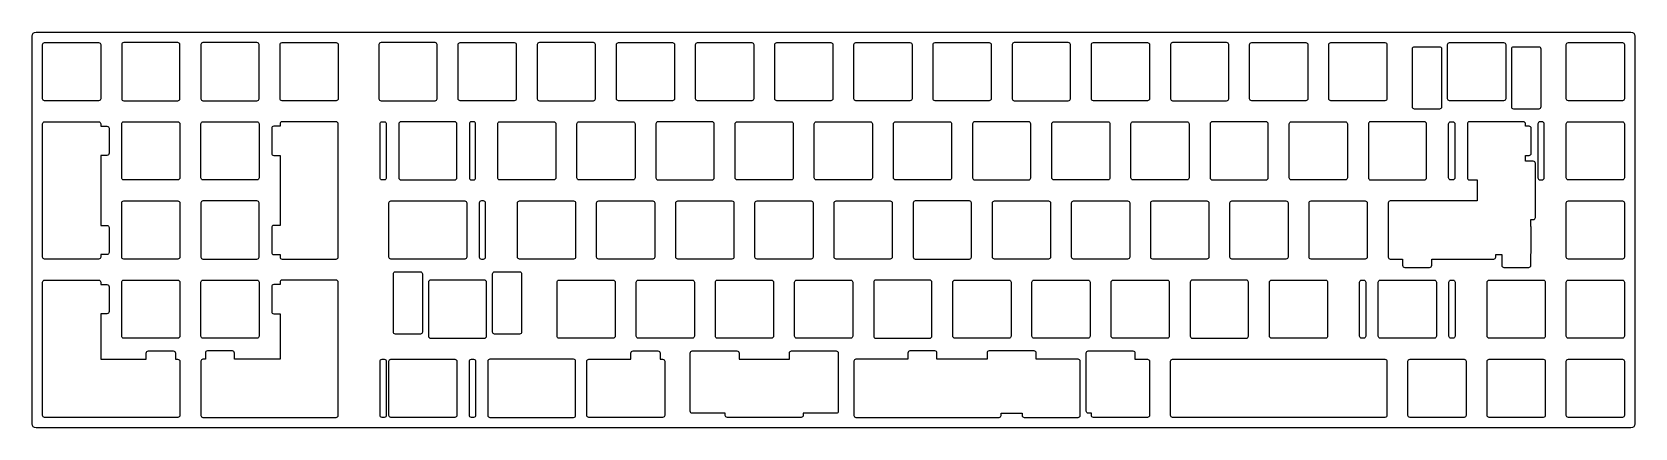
# Model space of a CAD drawing. Header units: millimetres. Extents: x 0 to 386, y -95 to 0.
import ezdxf

# ---------------------------------------------------------------- set-up
doc = ezdxf.new("R2010")
doc.units = ezdxf.units.MM
doc.layers.get('0').update_dxf_attribs({"linetype": 'CONTINUOUS'})

msp = doc.modelspace()

# ---------------------------------------------------------------- linework, layer by layer
for points in [[(385.7625, -1), (385.7625, -94.25, -0.414213562), (384.7625, -95.25), (1, -95.25, -0.414213562), (0, -94.25), (0, -1, -0.414213562), (1, 0), (384.7625, 0, -0.414213562)], [(2.525, -3.025, -0.414213562), (3.025, -2.525), (16.025, -2.525, -0.414213562), (16.525, -3.025), (16.525, -16.025, -0.414213562), (16.025, -16.525), (3.025, -16.525, -0.414213562), (2.525, -16.025)], [(35.075, -2.525), (22.075, -2.525, 0.414213562), (21.575, -3.025), (21.575, -16.025, 0.414213562), (22.075, -16.525), (35.075, -16.525, 0.414213562), (35.575, -16.025), (35.575, -3.025, 0.414213562)], [(54.625, -16.025), (54.625, -3.025, 0.414213562), (54.125, -2.525), (41.125, -2.525, 0.414213562), (40.625, -3.025), (40.625, -16.025, 0.414213562), (41.125, -16.525), (54.125, -16.525, 0.414213562)], [(73.175, -2.525, -0.414213562), (73.675, -3.025), (73.675, -16.025, -0.414213562), (73.175, -16.525), (60.175, -16.525, -0.414213562), (59.675, -16.025), (59.675, -3.025, -0.414213562), (60.175, -2.525)], [(96.9875, -2.525), (83.9875, -2.525, 0.414213562), (83.4875, -3.025), (83.4875, -16.025, 0.414213562), (83.9875, -16.525), (96.9875, -16.525, 0.414213562), (97.4875, -16.025), (97.4875, -3.025, 0.414213562)], [(102.5375, -16.025), (102.5375, -3.025, -0.414213562), (103.0375, -2.525), (116.0375, -2.525, -0.414213562), (116.5375, -3.025), (116.5375, -16.025, -0.414213562), (116.0375, -16.525), (103.0375, -16.525, -0.414213562)], [(135.5875, -16.025), (135.5875, -3.025, 0.414213562), (135.0875, -2.525), (122.0875, -2.525, 0.414213562), (121.5875, -3.025), (121.5875, -16.025, 0.414213562), (122.0875, -16.525), (135.0875, -16.525, 0.414213562)], [(140.6375, -3.025, -0.414213562), (141.1375, -2.525), (154.1375, -2.525, -0.414213562), (154.6375, -3.025), (154.6375, -16.025, -0.414213562), (154.1375, -16.525), (141.1375, -16.525, -0.414213562), (140.6375, -16.025)], [(159.6875, -16.025), (159.6875, -3.025, -0.414213562), (160.1875, -2.525), (173.1875, -2.525, -0.414213562), (173.6875, -3.025), (173.6875, -16.025, -0.414213562), (173.1875, -16.525), (160.1875, -16.525, -0.414213562)], [(192.7375, -16.025, -0.414213562), (192.2375, -16.525), (179.2375, -16.525, -0.414213562), (178.7375, -16.025), (178.7375, -3.025, -0.414213562), (179.2375, -2.525), (192.2375, -2.525, -0.414213562), (192.7375, -3.025)], [(211.2875, -16.525), (198.2875, -16.525, -0.414213562), (197.7875, -16.025), (197.7875, -3.025, -0.414213562), (198.2875, -2.525), (211.2875, -2.525, -0.414213562), (211.7875, -3.025), (211.7875, -16.025, -0.414213562)], [(230.3375, -16.525), (217.3375, -16.525, -0.414213562), (216.8375, -16.025), (216.8375, -3.025, -0.414213562), (217.3375, -2.525), (230.3375, -2.525, -0.414213562), (230.8375, -3.025), (230.8375, -16.025, -0.414213562)], [(249.8875, -16.025), (249.8875, -3.025, 0.414213562), (249.3875, -2.525), (236.3875, -2.525, 0.414213562), (235.8875, -3.025), (235.8875, -16.025, 0.414213562), (236.3875, -16.525), (249.3875, -16.525, 0.414213562)], [(254.9375, -3.025, -0.414213562), (255.4375, -2.525), (268.4375, -2.525, -0.414213562), (268.9375, -3.025), (268.9375, -16.025, -0.414213562), (268.4375, -16.525), (255.4375, -16.525, -0.414213562), (254.9375, -16.025)], [(287.4875, -2.525), (274.4875, -2.525, 0.414213562), (273.9875, -3.025), (273.9875, -16.025, 0.414213562), (274.4875, -16.525), (287.4875, -16.525, 0.414213562), (287.9875, -16.025), (287.9875, -3.025, 0.414213562)], [(306.5375, -16.525), (293.5375, -16.525, -0.414213562), (293.0375, -16.025), (293.0375, -3.025, -0.414213562), (293.5375, -2.525), (306.5375, -2.525, -0.414213562), (307.0375, -3.025), (307.0375, -16.025, -0.414213562)], [(325.5875, -2.525, -0.414213562), (326.0875, -3.025), (326.0875, -16.025, -0.414213562), (325.5875, -16.525), (312.5875, -16.525, -0.414213562), (312.0875, -16.025), (312.0875, -3.025, -0.414213562), (312.5875, -2.525)], [(332.7245, -18.525, -0.414213562), (332.2245, -18.025), (332.2245, -4.025, -0.414213562), (332.7245, -3.525), (338.7245, -3.525, -0.414213562), (339.2245, -4.025), (339.2245, -18.025, -0.414213562), (338.7245, -18.525)], [(340.6625, -16.025), (340.6625, -3.025, -0.414213562), (341.1625, -2.525), (354.1625, -2.525, -0.414213562), (354.6625, -3.025), (354.6625, -16.025, -0.414213562), (354.1625, -16.525), (341.1625, -16.525, -0.414213562)], [(363.1005, -18.025, -0.414213562), (362.6005, -18.525), (356.6005, -18.525, -0.414213562), (356.1005, -18.025), (356.1005, -4.025, -0.414213562), (356.6005, -3.525), (362.6005, -3.525, -0.414213562), (363.1005, -4.025)], [(382.7375, -16.525), (369.7375, -16.525, -0.414213562), (369.2375, -16.025), (369.2375, -3.025, -0.414213562), (369.7375, -2.525), (382.7375, -2.525, -0.414213562), (383.2375, -3.025), (383.2375, -16.025, -0.414213562)], [(16.025, -21.575, -0.414213562), (16.525, -22.075), (16.525, -22.662), (18.025, -22.662, -0.414213562), (18.525, -23.162), (18.525, -29.162, -0.414213562), (18.025, -29.662), (16.525, -29.662), (16.525, -46.538), (18.025, -46.538, -0.414213562), (18.525, -47.038), (18.525, -53.038, -0.414213562), (18.025, -53.538), (16.525, -53.538), (16.525, -54.125, -0.414213562), (16.025, -54.625), (3.025, -54.625, -0.414213562), (2.525, -54.125), (2.525, -22.075, -0.414213562), (3.025, -21.575)], [(22.075, -35.575, -0.414213562), (21.575, -35.075), (21.575, -22.075, -0.414213562), (22.075, -21.575), (35.075, -21.575, -0.414213562), (35.575, -22.075), (35.575, -35.075, -0.414213562), (35.075, -35.575)], [(40.625, -35.075), (40.625, -22.075, -0.414213562), (41.125, -21.575), (54.125, -21.575, -0.414213562), (54.625, -22.075), (54.625, -35.075, -0.414213562), (54.125, -35.575), (41.125, -35.575, -0.414213562)], [(73.175, -21.575), (60.175, -21.575, 0.414213562), (59.675, -22.075), (59.675, -22.662), (58.175, -22.662, 0.414213562), (57.675, -23.162), (57.675, -29.162, 0.414213562), (58.175, -29.662), (59.675, -29.662), (59.675, -46.538), (58.175, -46.538, 0.414213562), (57.675, -47.038), (57.675, -53.038, 0.414213562), (58.175, -53.538), (59.675, -53.538), (59.675, -54.125, 0.414213562), (60.175, -54.625), (73.175, -54.625, 0.414213562), (73.675, -54.125), (73.675, -22.075, 0.414213562)], [(84.25, -35.575, -0.414213562), (83.75, -35.075), (83.75, -22.075, -0.414213562), (84.25, -21.575), (84.75, -21.575, -0.414213562), (85.25, -22.075), (85.25, -35.075, -0.414213562), (84.75, -35.575)], [(101.75, -21.575), (88.75, -21.575, 0.414213562), (88.25, -22.075), (88.25, -35.075, 0.414213562), (88.75, -35.575), (101.75, -35.575, 0.414213562), (102.25, -35.075), (102.25, -22.075, 0.414213562)], [(106.75, -35.075), (106.75, -22.075, 0.414213562), (106.25, -21.575), (105.75, -21.575, 0.414213562), (105.25, -22.075), (105.25, -35.075, 0.414213562), (105.75, -35.575), (106.25, -35.575, 0.414213562)], [(125.5625, -35.575), (112.5625, -35.575, -0.414213562), (112.0625, -35.075), (112.0625, -22.075, -0.414213562), (112.5625, -21.575), (125.5625, -21.575, -0.414213562), (126.0625, -22.075), (126.0625, -35.075, -0.414213562)], [(131.1125, -22.075, -0.414213562), (131.6125, -21.575), (144.6125, -21.575, -0.414213562), (145.1125, -22.075), (145.1125, -35.075, -0.414213562), (144.6125, -35.575), (131.6125, -35.575, -0.414213562), (131.1125, -35.075)], [(164.1625, -35.075), (164.1625, -22.075, 0.414213562), (163.6625, -21.575), (150.6625, -21.575, 0.414213562), (150.1625, -22.075), (150.1625, -35.075, 0.414213562), (150.6625, -35.575), (163.6625, -35.575, 0.414213562)], [(182.7125, -35.575), (169.7125, -35.575, -0.414213562), (169.2125, -35.075), (169.2125, -22.075, -0.414213562), (169.7125, -21.575), (182.7125, -21.575, -0.414213562), (183.2125, -22.075), (183.2125, -35.075, -0.414213562)], [(188.2625, -35.075), (188.2625, -22.075, -0.414213562), (188.7625, -21.575), (201.7625, -21.575, -0.414213562), (202.2625, -22.075), (202.2625, -35.075, -0.414213562), (201.7625, -35.575), (188.7625, -35.575, -0.414213562)], [(207.8125, -35.575, -0.414213562), (207.3125, -35.075), (207.3125, -22.075, -0.414213562), (207.8125, -21.575), (220.8125, -21.575, -0.414213562), (221.3125, -22.075), (221.3125, -35.075, -0.414213562), (220.8125, -35.575)], [(240.3625, -35.075), (240.3625, -22.075, 0.414213562), (239.8625, -21.575), (226.8625, -21.575, 0.414213562), (226.3625, -22.075), (226.3625, -35.075, 0.414213562), (226.8625, -35.575), (239.8625, -35.575, 0.414213562)], [(245.9125, -35.575, -0.414213562), (245.4125, -35.075), (245.4125, -22.075, -0.414213562), (245.9125, -21.575), (258.9125, -21.575, -0.414213562), (259.4125, -22.075), (259.4125, -35.075, -0.414213562), (258.9125, -35.575)], [(277.9625, -21.575, -0.414213562), (278.4625, -22.075), (278.4625, -35.075, -0.414213562), (277.9625, -35.575), (264.9625, -35.575, -0.414213562), (264.4625, -35.075), (264.4625, -22.075, -0.414213562), (264.9625, -21.575)], [(297.5125, -35.075), (297.5125, -22.075, 0.414213562), (297.0125, -21.575), (284.0125, -21.575, 0.414213562), (283.5125, -22.075), (283.5125, -35.075, 0.414213562), (284.0125, -35.575), (297.0125, -35.575, 0.414213562)], [(303.0625, -35.575, -0.414213562), (302.5625, -35.075), (302.5625, -22.075, -0.414213562), (303.0625, -21.575), (316.0625, -21.575, -0.414213562), (316.5625, -22.075), (316.5625, -35.075, -0.414213562), (316.0625, -35.575)], [(335.6125, -35.075), (335.6125, -22.075, 0.414213562), (335.1125, -21.575), (322.1125, -21.575, 0.414213562), (321.6125, -22.075), (321.6125, -35.075, 0.414213562), (322.1125, -35.575), (335.1125, -35.575, 0.414213562)], [(358.925, -21.575), (345.925, -21.575, 0.414213562), (345.425, -22.075), (345.425, -35.075, 0.414213562), (345.925, -35.575), (347.80625, -35.575), (347.80625, -40.625), (326.875, -40.625, 0.414213562), (326.375, -41.125), (326.375, -54.125, 0.414213562), (326.875, -54.625), (329.84325, -54.625), (329.84325, -56.125, 0.414213562), (330.34325, -56.625), (336.34325, -56.625, 0.414213562), (336.84325, -56.125), (336.84325, -54.625), (351.78125, -54.625, 0.414213562), (352.28125, -54.125), (352.28125, -53.538), (353.71925, -53.538), (353.71925, -56.125, 0.414213562), (354.21925, -56.625), (360.21925, -56.625, 0.414213562), (360.71925, -56.125), (360.71925, -53.31984, 0.150834091), (360.80625, -53.038), (360.80625, -47.038, 0.150834091), (360.71925, -46.75616), (360.71925, -45.1), (361.30625, -45.1, 0.414213562), (361.80625, -44.6), (361.80625, -31.6, 0.414213562), (361.30625, -31.1), (359.425, -31.1), (359.425, -29.662), (360.30625, -29.662, 0.414213562), (360.80625, -29.162), (360.80625, -23.162, 0.414213562), (360.30625, -22.662), (359.425, -22.662), (359.425, -22.075, 0.414213562)], [(341.925, -35.575), (341.425, -35.575, -0.414213562), (340.925, -35.075), (340.925, -22.075, -0.414213562), (341.425, -21.575), (341.925, -21.575, -0.414213562), (342.425, -22.075), (342.425, -35.075, -0.414213562)], [(363.925, -35.075), (363.925, -22.075, 0.414213562), (363.425, -21.575), (362.925, -21.575, 0.414213562), (362.425, -22.075), (362.425, -35.075, 0.414213562), (362.925, -35.575), (363.425, -35.575, 0.414213562)], [(369.2375, -22.075, -0.414213562), (369.7375, -21.575), (382.7375, -21.575, -0.414213562), (383.2375, -22.075), (383.2375, -35.075, -0.414213562), (382.7375, -35.575), (369.7375, -35.575, -0.414213562), (369.2375, -35.075)], [(35.075, -40.625, -0.414213562), (35.575, -41.125), (35.575, -54.125, -0.414213562), (35.075, -54.625), (22.075, -54.625, -0.414213562), (21.575, -54.125), (21.575, -41.125, -0.414213562), (22.075, -40.625)], [(54.625, -54.125), (54.625, -41.125, 0.414213562), (54.125, -40.625), (41.125, -40.625, 0.414213562), (40.625, -41.125), (40.625, -54.125, 0.414213562), (41.125, -54.625), (54.125, -54.625, 0.414213562)], [(104.1305, -40.625, -0.414213562), (104.6305, -41.125), (104.6305, -54.125, -0.414213562), (104.1305, -54.625), (86.368, -54.625, -0.414213562), (85.868, -54.125), (85.868, -41.125, -0.414213562), (86.368, -40.625)], [(108.6305, -40.625), (108.1305, -40.625, 0.414213562), (107.6305, -41.125), (107.6305, -54.125, 0.414213562), (108.1305, -54.625), (108.6305, -54.625, 0.414213562), (109.1305, -54.125), (109.1305, -41.125, 0.414213562)], [(130.325, -54.625), (117.325, -54.625, -0.414213562), (116.825, -54.125), (116.825, -41.125, -0.414213562), (117.325, -40.625), (130.325, -40.625, -0.414213562), (130.825, -41.125), (130.825, -54.125, -0.414213562)], [(149.375, -54.625), (136.375, -54.625, -0.414213562), (135.875, -54.125), (135.875, -41.125, -0.414213562), (136.375, -40.625), (149.375, -40.625, -0.414213562), (149.875, -41.125), (149.875, -54.125, -0.414213562)], [(168.925, -54.125, -0.414213562), (168.425, -54.625), (155.425, -54.625, -0.414213562), (154.925, -54.125), (154.925, -41.125, -0.414213562), (155.425, -40.625), (168.425, -40.625, -0.414213562), (168.925, -41.125)], [(187.975, -54.125, -0.414213562), (187.475, -54.625), (174.475, -54.625, -0.414213562), (173.975, -54.125), (173.975, -41.125, -0.414213562), (174.475, -40.625), (187.475, -40.625, -0.414213562), (187.975, -41.125)], [(193.525, -54.625, -0.414213562), (193.025, -54.125), (193.025, -41.125, -0.414213562), (193.525, -40.625), (206.525, -40.625, -0.414213562), (207.025, -41.125), (207.025, -54.125, -0.414213562), (206.525, -54.625)], [(225.575, -40.625), (212.575, -40.625, 0.414213562), (212.075, -41.125), (212.075, -54.125, 0.414213562), (212.575, -54.625), (225.575, -54.625, 0.414213562), (226.075, -54.125), (226.075, -41.125, 0.414213562)], [(244.625, -54.625), (231.625, -54.625, -0.414213562), (231.125, -54.125), (231.125, -41.125, -0.414213562), (231.625, -40.625), (244.625, -40.625, -0.414213562), (245.125, -41.125), (245.125, -54.125, -0.414213562)], [(264.175, -54.125, -0.414213562), (263.675, -54.625), (250.675, -54.625, -0.414213562), (250.175, -54.125), (250.175, -41.125, -0.414213562), (250.675, -40.625), (263.675, -40.625, -0.414213562), (264.175, -41.125)], [(283.225, -54.125, -0.414213562), (282.725, -54.625), (269.725, -54.625, -0.414213562), (269.225, -54.125), (269.225, -41.125, -0.414213562), (269.725, -40.625), (282.725, -40.625, -0.414213562), (283.225, -41.125)], [(288.775, -54.625, -0.414213562), (288.275, -54.125), (288.275, -41.125, -0.414213562), (288.775, -40.625), (301.775, -40.625, -0.414213562), (302.275, -41.125), (302.275, -54.125, -0.414213562), (301.775, -54.625)], [(307.325, -54.125), (307.325, -41.125, -0.414213562), (307.825, -40.625), (320.825, -40.625, -0.414213562), (321.325, -41.125), (321.325, -54.125, -0.414213562), (320.825, -54.625), (307.825, -54.625, -0.414213562)], [(369.2375, -41.125, -0.414213562), (369.7375, -40.625), (382.7375, -40.625, -0.414213562), (383.2375, -41.125), (383.2375, -54.125, -0.414213562), (382.7375, -54.625), (369.7375, -54.625, -0.414213562), (369.2375, -54.125)], [(93.45575, -57.675, -0.414213562), (93.95575, -58.175), (93.95575, -72.175, -0.414213562), (93.45575, -72.675), (87.45575, -72.675, -0.414213562), (86.95575, -72.175), (86.95575, -58.175, -0.414213562), (87.45575, -57.675)], [(117.33175, -72.675), (111.33175, -72.675, -0.414213562), (110.83175, -72.175), (110.83175, -58.175, -0.414213562), (111.33175, -57.675), (117.33175, -57.675, -0.414213562), (117.83175, -58.175), (117.83175, -72.175, -0.414213562)], [(16.025, -59.675, -0.414213562), (16.525, -60.175), (16.525, -60.762), (18.025, -60.762, -0.414213562), (18.525, -61.262), (18.525, -67.262, -0.414213562), (18.025, -67.762), (16.525, -67.762), (16.525, -78.7268), (27.488, -78.7268), (27.488, -77.225, -0.414213562), (27.988, -76.725), (33.988, -76.725, -0.414213562), (34.488, -77.225), (34.488, -78.7268), (35.03266, -78.7268, -0.4392701), (35.575, -79.225), (35.575, -92.225, -0.414213562), (35.075, -92.725), (3.025, -92.725, -0.414213562), (2.525, -92.225), (2.525, -60.175, -0.414213562), (3.025, -59.675)], [(22.075, -73.675, -0.414213562), (21.575, -73.175), (21.575, -60.175, -0.414213562), (22.075, -59.675), (35.075, -59.675, -0.414213562), (35.575, -60.175), (35.575, -73.175, -0.414213562), (35.075, -73.675)], [(40.625, -73.175), (40.625, -60.175, -0.414213562), (41.125, -59.675), (54.125, -59.675, -0.414213562), (54.625, -60.175), (54.625, -73.175, -0.414213562), (54.125, -73.675), (41.125, -73.675, -0.414213562)], [(73.175, -59.675), (60.175, -59.675, 0.414213562), (59.675, -60.175), (59.675, -60.762), (58.175, -60.762, 0.414213562), (57.675, -61.262), (57.675, -67.262, 0.414213562), (58.175, -67.762), (59.675, -67.762), (59.675, -78.725), (48.712, -78.725), (48.712, -77.225, 0.414213562), (48.212, -76.725), (42.212, -76.725, 0.414213562), (41.712, -77.225), (41.712, -78.725), (41.125, -78.725, 0.414213562), (40.625, -79.225), (40.625, -92.225, 0.414213562), (41.125, -92.725), (73.175, -92.725, 0.414213562), (73.675, -92.225), (73.675, -60.175, 0.414213562)], [(108.89375, -59.675), (95.89375, -59.675, 0.414213562), (95.39375, -60.175), (95.39375, -73.175, 0.414213562), (95.89375, -73.675), (108.89375, -73.675, 0.414213562), (109.39375, -73.175), (109.39375, -60.175, 0.414213562)], [(126.85, -73.675, -0.414213562), (126.35, -73.175), (126.35, -60.175, -0.414213562), (126.85, -59.675), (139.85, -59.675, -0.414213562), (140.35, -60.175), (140.35, -73.175, -0.414213562), (139.85, -73.675)], [(158.9, -73.675), (145.9, -73.675, -0.414213562), (145.4, -73.175), (145.4, -60.175, -0.414213562), (145.9, -59.675), (158.9, -59.675, -0.414213562), (159.4, -60.175), (159.4, -73.175, -0.414213562)], [(164.45, -60.175, -0.414213562), (164.95, -59.675), (177.95, -59.675, -0.414213562), (178.45, -60.175), (178.45, -73.175, -0.414213562), (177.95, -73.675), (164.95, -73.675, -0.414213562), (164.45, -73.175)], [(183.5, -73.175), (183.5, -60.175, -0.414213562), (184, -59.675), (197, -59.675, -0.414213562), (197.5, -60.175), (197.5, -73.175, -0.414213562), (197, -73.675), (184, -73.675, -0.414213562)], [(216.05, -59.675), (203.05, -59.675, 0.414213562), (202.55, -60.175), (202.55, -73.175, 0.414213562), (203.05, -73.675), (216.05, -73.675, 0.414213562), (216.55, -73.175), (216.55, -60.175, 0.414213562)], [(222.1, -73.675, -0.414213562), (221.6, -73.175), (221.6, -60.175, -0.414213562), (222.1, -59.675), (235.1, -59.675, -0.414213562), (235.6, -60.175), (235.6, -73.175, -0.414213562), (235.1, -73.675)], [(241.15, -73.675, -0.414213562), (240.65, -73.175), (240.65, -60.175, -0.414213562), (241.15, -59.675), (254.15, -59.675, -0.414213562), (254.65, -60.175), (254.65, -73.175, -0.414213562), (254.15, -73.675)], [(259.7, -73.175), (259.7, -60.175, -0.414213562), (260.2, -59.675), (273.2, -59.675, -0.414213562), (273.7, -60.175), (273.7, -73.175, -0.414213562), (273.2, -73.675), (260.2, -73.675, -0.414213562)], [(292.25, -59.675), (279.25, -59.675, 0.414213562), (278.75, -60.175), (278.75, -73.175, 0.414213562), (279.25, -73.675), (292.25, -73.675, 0.414213562), (292.75, -73.175), (292.75, -60.175, 0.414213562)], [(297.8, -73.175), (297.8, -60.175, -0.414213562), (298.3, -59.675), (311.3, -59.675, -0.414213562), (311.8, -60.175), (311.8, -73.175, -0.414213562), (311.3, -73.675), (298.3, -73.675, -0.414213562)], [(319.49375, -60.175, -0.414213562), (319.99375, -59.675), (320.49375, -59.675, -0.414213562), (320.99375, -60.175), (320.99375, -73.175, -0.414213562), (320.49375, -73.675), (319.99375, -73.675, -0.414213562), (319.49375, -73.175)], [(323.99375, -60.175, -0.414213562), (324.49375, -59.675), (337.49375, -59.675, -0.414213562), (337.99375, -60.175), (337.99375, -73.175, -0.414213562), (337.49375, -73.675), (324.49375, -73.675, -0.414213562), (323.99375, -73.175)], [(340.99375, -60.175, -0.414213562), (341.49375, -59.675), (341.99375, -59.675, -0.414213562), (342.49375, -60.175), (342.49375, -73.175, -0.414213562), (341.99375, -73.675), (341.49375, -73.675, -0.414213562), (340.99375, -73.175)], [(350.1875, -60.175, -0.414213562), (350.6875, -59.675), (363.6875, -59.675, -0.414213562), (364.1875, -60.175), (364.1875, -73.175, -0.414213562), (363.6875, -73.675), (350.6875, -73.675, -0.414213562), (350.1875, -73.175)], [(382.7375, -73.675), (369.7375, -73.675, -0.414213562), (369.2375, -73.175), (369.2375, -60.175, -0.414213562), (369.7375, -59.675), (382.7375, -59.675, -0.414213562), (383.2375, -60.175), (383.2375, -73.175, -0.414213562)], [(152.25625, -92.225, -0.414213562), (151.75625, -92.725), (133.99375, -92.725, -0.414213562), (133.49375, -92.225), (133.49375, -79.225, -0.414213562), (133.99375, -78.725), (144.1375, -78.725), (144.1375, -77.225, -0.414213562), (144.6375, -76.725), (150.6375, -76.725, -0.414213562), (151.1375, -77.225), (151.1375, -78.725), (151.75625, -78.725, -0.414213562), (152.25625, -79.225)], [(158.39325, -77.225, -0.414213562), (158.89325, -76.725), (169.65575, -76.725, -0.414213562), (170.15575, -77.225), (170.15575, -78.725), (182.26925, -78.725), (182.26925, -77.225, -0.414213562), (182.76925, -76.725), (193.52384, -76.725, -0.352921892), (194.03175, -77.23364), (194.03175, -91.225, -0.414213562), (193.53175, -91.725), (185.59375, -91.725), (185.59375, -92.225, -0.414213562), (185.09375, -92.725), (167.33125, -92.725, -0.414213562), (166.83125, -92.225), (166.83125, -91.725), (158.89325, -91.725, -0.414213562), (158.39325, -91.225)], [(233.21875, -91.725), (238.26875, -91.725), (238.26875, -92.225, 0.414213562), (238.76875, -92.725), (251.76875, -92.725, 0.414213562), (252.26875, -92.225), (252.26875, -79.225, 0.414213562), (251.76875, -78.725), (241.65675, -78.725), (241.65675, -77.225, 0.414213562), (241.15675, -76.725), (230.33075, -76.725, 0.414213562), (229.83075, -77.225), (229.83075, -78.725), (217.78075, -78.725), (217.78075, -77.225, 0.414213562), (217.28075, -76.725), (211.28075, -76.725, 0.414213562), (210.78075, -77.225), (210.78075, -78.725), (198.2875, -78.725, 0.414213562), (197.7875, -79.225), (197.7875, -92.225, 0.414213562), (198.2875, -92.725), (232.71875, -92.725, 0.414213562), (233.21875, -92.225)], [(264.93125, -76.725, -0.414213562), (265.43125, -77.225), (265.43125, -78.725), (268.4375, -78.725, -0.414213562), (268.9375, -79.225), (268.9375, -92.225, -0.414213562), (268.4375, -92.725), (255.4375, -92.725, -0.414213562), (254.9375, -92.225), (254.9375, -91.725), (254.20675, -91.725, -0.43990224), (253.70864, -91.1816), (253.70864, -77.1816, -0.388983186), (254.20675, -76.725)], [(84.75, -78.725, -0.414213562), (85.25, -79.225), (85.25, -92.225, -0.414213562), (84.75, -92.725), (84.25, -92.725, -0.414213562), (83.75, -92.225), (83.75, -79.225, -0.414213562), (84.25, -78.725)], [(102.25, -92.225, -0.414213562), (101.75, -92.725), (86.36875, -92.725, -0.414213562), (85.86875, -92.225), (85.86875, -79.225, -0.414213562), (86.36875, -78.725), (101.75, -78.725, -0.414213562), (102.25, -79.225)], [(106.75, -92.225, -0.414213562), (106.25, -92.725), (105.75, -92.725, -0.414213562), (105.25, -92.225), (105.25, -79.225, -0.414213562), (105.75, -78.725), (106.25, -78.725, -0.414213562), (106.75, -79.225)], [(130.825, -92.225), (130.825, -79.225, 0.414213562), (130.325, -78.725), (110.18125, -78.725, 0.414213562), (109.68125, -79.225), (109.68125, -92.225, 0.414213562), (110.18125, -92.725), (130.325, -92.725, 0.414213562)], [(326.0875, -92.225, -0.414213562), (325.5875, -92.725), (274.4875, -92.725, -0.414213562), (273.9875, -92.225), (273.9875, -79.225, -0.414213562), (274.4875, -78.725), (287.4875, -78.725), (325.5875, -78.725, -0.414213562), (326.0875, -79.225)], [(331.6375, -92.725, -0.414213562), (331.1375, -92.225), (331.1375, -79.225, -0.414213562), (331.6375, -78.725), (344.6375, -78.725, -0.414213562), (345.1375, -79.225), (345.1375, -92.225, -0.414213562), (344.6375, -92.725)], [(364.1875, -92.225, -0.414213562), (363.6875, -92.725), (350.6875, -92.725, -0.414213562), (350.1875, -92.225), (350.1875, -79.225, -0.414213562), (350.6875, -78.725), (363.6875, -78.725, -0.414213562), (364.1875, -79.225)], [(369.2375, -79.225, -0.414213562), (369.7375, -78.725), (382.7375, -78.725, -0.414213562), (383.2375, -79.225), (383.2375, -92.225, -0.414213562), (382.7375, -92.725), (369.7375, -92.725, -0.414213562), (369.2375, -92.225)]]:
    msp.add_lwpolyline(points, format="xyb", close=True)

doc.saveas('drawing.dxf')
